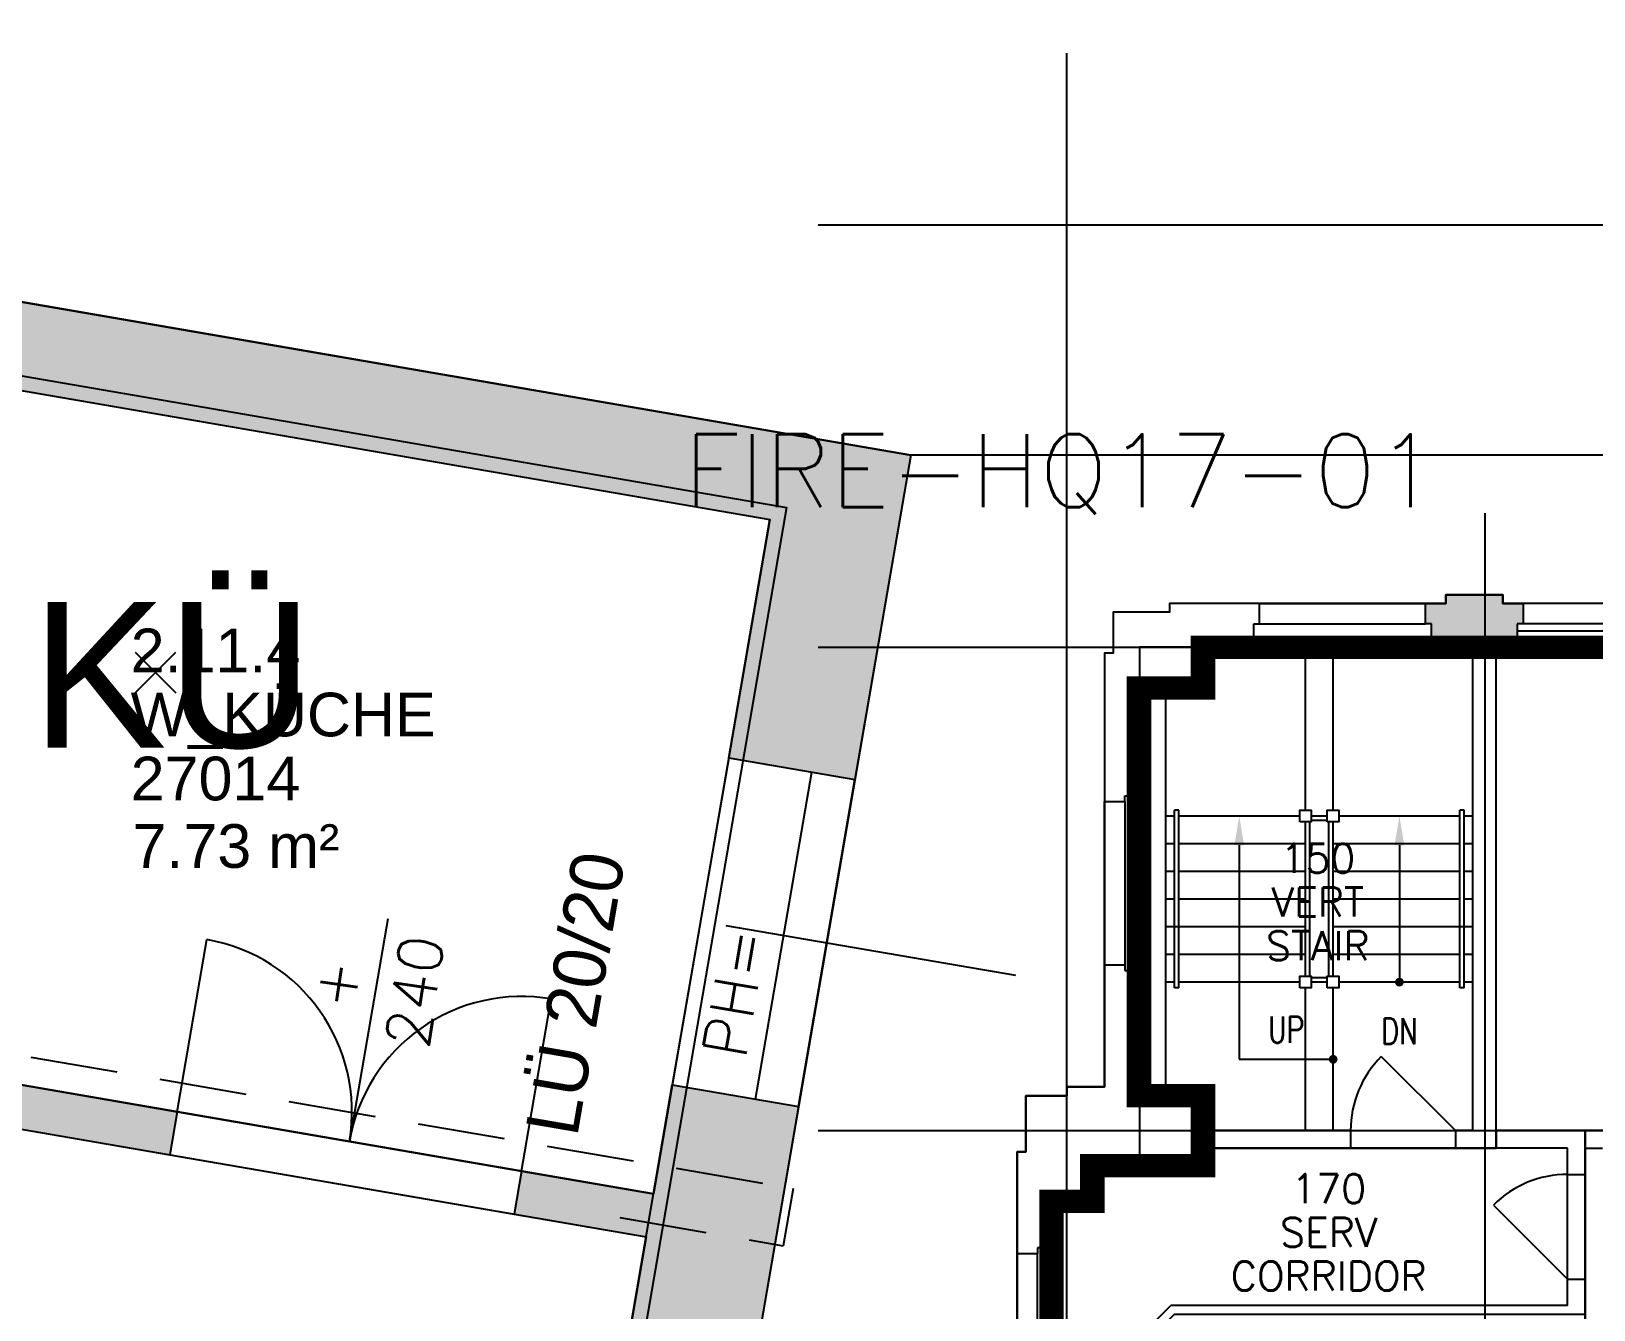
# Model space of a CAD drawing. Extents: x -2660 to 1655, y -1849 to 1203.
# Drawn here: x -318 to 218, y 312 to 752 of the extents above; entities that cross this region are included whole.
import ezdxf
from ezdxf.enums import TextEntityAlignment as Align

# ---------------------------------------------------------------- set-up
doc = ezdxf.new("R2010")
doc.units = 0
doc.header["$LTSCALE"] = 120
doc.header["$MEASUREMENT"] = 0
doc.header["$PDMODE"] = 3
doc.header["$PDSIZE"] = 7
doc.linetypes.add('VERDECKT', pattern=[0.375, 0.25, -0.125])
doc.layers.get('0').update_dxf_attribs({"linetype": 'CONTINUOUS'})
for name, color, linetype in [('Added', 3, 'CONTINUOUS'), ('ARC-Fenster', 5, 'CONTINUOUS'), ('ARC-Fenster-nv', 5, 'CONTINUOUS'), ('ARC-Tueren', 5, 'CONTINUOUS'), ('ARC-Tueren-nv', 5, 'CONTINUOUS'), ('BE-T-RNBVBF', 7, 'CONTINUOUS'), ('Deleted', 1, 'CONTINUOUS'), ('PL', 82, 'CONTINUOUS')]:
    doc.layers.add(name, color=color, linetype=linetype)
doc.styles.add('ASSETTEXT', font='simplex.shx')
doc.styles.add('FUTURA', font='')
doc.styles.add('RNB', font='arial.ttf', dxfattribs={"width": 0.8})
doc.styles.get("Standard").update_dxf_attribs({"font": 'simplex.shx'})
doc.styles.get('FUTURA').set_extended_font_data('Futura Lt BT')

# ---------------------------------------------------------------- blocks, each defined once
blk = doc.blocks.new('WNH')
for p, q in [((-2, 5), (58, 5)), ((-2, 2.5), (58, 2.5)), ((0, 0), (56, 0))]:
    blk.add_line(p, q)
at = {"layer": 'PL'}
blk.add_line((0, -7), (56, -7), dxfattribs=at)
blk = doc.blocks.new('*U39')
at = {"layer": 'ARC-Fenster'}
for p, q in [((-57, -55.16), (57, -55.16)), ((-57, -70.16), (57, -70.16))]:
    blk.add_line(p, q, dxfattribs=at)
at = {"layer": 'ARC-Fenster-nv'}
blk.add_line((0, -136.08), (0, -35.16), dxfattribs=at)
blk.add_text('PH=', height=15, dxfattribs=at).set_placement((-44.35, -49.46))
at = {"layer": 'ARC-Fenster-nv', "flags": 1}
for tag, p in [('FLAECHE', (-127.97, 69.14)), ('MATERIAL', (-127.97, 60.82)), ('TIEFE', (-127.97, 52.51)), ('FENSTERTYP', (-127.97, 44.17)), ('AUSSENJALOUSIE', (-127.97, 35.77)), ('ANTRIEB', (-127.97, 27.43)), ('G-WERT', (-127.97, 19.1)), ('FARBE', (-127.97, 10.77)), ('BEMERKUNG', (-127.97, 2.43)), ('DB_ID', (-127.97, -5.9)), ('ANLAGENGRUPPE', (-127.97, -12.72))]:
    blk.add_attdef(tag, p, '', height=5, dxfattribs=at)
at = {"layer": 'ARC-Fenster-nv'}
blk.add_attdef('PH', text='', height=15, rotation=360, dxfattribs=at).set_placement((3.68, -34.65), align=Align.TOP_LEFT)
blk.add_attdef('HOEHE', (-21.08, -102.13), '', height=15, rotation=270, dxfattribs=at)
at = {"layer": 'ARC-Fenster-nv', "flags": 2}
blk.add_attdef('BREITE1', (6, -102.4), '', height=15, rotation=270, dxfattribs=at)
blk = doc.blocks.new('*U69')
at = {"layer": 'ARC-Tueren'}
for p, q in [((-60, 79.51), (-60, 19.51)), ((60, 79.51), (60, 19.51))]:
    blk.add_line(p, q, dxfattribs=at)
for centre, start, end in [((-60, 79.51), 270, 0), ((60, 79.51), 180, 270)]:
    blk.add_arc(centre, 60, start, end, dxfattribs=at)
at = {"layer": 'ARC-Tueren-nv'}
blk.add_line((0, 1.91), (0, 79.51), dxfattribs=at)
at = {"layer": 'ARC-Tueren-nv', "insert": (21.06, 35.57), "char_height": 15, "width": 48.8163, "attachment_point": 1, "rotation": 271.3662}
blk.add_mtext('+', dxfattribs=at)
at = {"layer": 'ARC-Tueren-nv', "flags": 1}
for tag, p in [('TUERTYP', (-99.12, 148.05)), ('FLAECHE', (-99.12, 139.48)), ('DORNMASS', (-99.12, 130.9)), ('ANSCHLAGTYP', (-99.12, 122.33)), ('MATERIAL', (-99.12, 113.76)), ('FARBE', (-99.12, 105.19))]:
    blk.add_attdef(tag, p, '', height=5, dxfattribs=at)
at = {"layer": 'ARC-Tueren-nv'}
for tag, p in [('BEMERKUNG', (-0.88, 112.34)), ('BRANDSCHUTZ-KL', (-0.36, 96.42)), ('TUER-NR', (0.01, 79.57))]:
    blk.add_attdef(tag, text='', height=12.5, dxfattribs=at).set_placement(p, align=Align.CENTER)
at = {"layer": 'ARC-Tueren-nv', "flags": 2}
for tag, p in [('BREITE1', (5.86, 62.22)), ('BREITE2', (6.36, 24.35))]:
    blk.add_attdef(tag, p, '', height=15, rotation=271.3662, dxfattribs=at)
at = {"layer": 'ARC-Tueren-nv'}
blk.add_attdef('HOEHE', (-21.29, 44.03), '', height=15, rotation=271.3662, dxfattribs=at)
blk = doc.blocks.new('RNB-VBF')
at = {"layer": 'Added'}
blk.add_point((0, 0), dxfattribs=at)
at = {"layer": 'Deleted'}
blk.add_point((0, 0), dxfattribs=at)
at = {"layer": 'Added', "style": 'RNB'}
for tag, p in [('RAUM_NUMMER', (-8.55, 0.08)), ('RAUM_BEZEICHNUNG', (-8.55, -21.92)), ('RAUM_NUMMER_OE', (-8.55, -43.89)), ('FLAECHE', (-7.92, -67.07))]:
    blk.add_attdef(tag, p, '', height=15, dxfattribs=at)
for tag, p, height, flags in [('BELEGUNG_MAX', (72.45, -52.77), 2.5, 9), ('BELEGUNG_AUS_MOEBLIERUNGSPLAN', (72.45, -56.93), 2.5, 9), ('ID', (72.45, -61.1), 2.5, 9), ('ID_RNB', (72.45, -65.27), 2.5, 9), ('BEMERKUNG', (72.45, -69.43), 2.5, 9), ('RAUM_NUMMER_PLATZHALTER', (-9.19, -89.28), 15, 1), ('RAUM_HOEHE', (72.45, -73.43), 2.5, 9), ('RAUM_FUNKTION', (72.45, -77.43), 2.5, 9), ('RAUM_AUFBAU', (72.45, -81.43), 2.5, 9), ('RAUM_MIETEINHEIT', (72.45, -85.43), 2.5, 9), ('BODENBELAG_AUS_PLAN', (-9.19, -111.26), 15, 1)]:
    blk.add_attdef(tag, p, '', height=height, dxfattribs=dict(at, flags=flags))
at = {"layer": 'Deleted', "style": 'RNB'}
for tag, p in [('RAUM_NUMMER', (-8.55, 0.08)), ('RAUM_BEZEICHNUNG', (-8.55, -21.92)), ('RAUM_NUMMER_OE', (-8.55, -43.89)), ('FLAECHE', (-7.92, -67.07))]:
    blk.add_attdef(tag, p, '', height=15, dxfattribs=at)
for tag, p, height, flags in [('BELEGUNG_MAX', (72.45, -52.77), 2.5, 9), ('BELEGUNG_AUS_MOEBLIERUNGSPLAN', (72.45, -56.93), 2.5, 9), ('ID', (72.45, -61.1), 2.5, 9), ('ID_RNB', (72.45, -65.27), 2.5, 9), ('BEMERKUNG', (72.45, -69.43), 2.5, 9), ('RAUM_NUMMER_PLATZHALTER', (-9.19, -89.28), 15, 1), ('RAUM_HOEHE', (72.45, -73.43), 2.5, 9), ('RAUM_FUNKTION', (72.45, -77.43), 2.5, 9), ('RAUM_AUFBAU', (72.45, -81.43), 2.5, 9), ('RAUM_MIETEINHEIT', (72.45, -85.43), 2.5, 9), ('BODENBELAG_AUS_PLAN', (-9.19, -111.26), 15, 1)]:
    blk.add_attdef(tag, p, '', height=height, dxfattribs=dict(at, flags=flags))
blk = doc.blocks.new('RNB-BSP')
at = {"layer": 'Added'}
blk.add_point((0, 0), dxfattribs=at)
at = {"layer": 'Deleted'}
blk.add_point((0, 0), dxfattribs=at)
at = {"layer": 'Added', "style": 'RNB'}
for tag, p in [('RAUM_NUMMER', (-4.281, 3.924)), ('RAUM_BEZEICHNUNG', (-4.281, -2.576))]:
    blk.add_attdef(tag, p, '', height=5, dxfattribs=at)
at = {"layer": 'Deleted', "style": 'RNB'}
for tag, p in [('RAUM_NUMMER', (-4.281, 3.924)), ('RAUM_BEZEICHNUNG', (-4.281, -2.576))]:
    blk.add_attdef(tag, p, '', height=5, dxfattribs=at)

msp = doc.modelspace()

# ---------------------------------------------------------------- hatches: boundary and pattern name
at = {"layer": 'Added'}
h = msp.add_hatch(color=256, dxfattribs=at)
h.dxf.hatch_style = 1
h.paths.add_polyline_path([(-1316.94, 830.07), (-1334.94, 725.61), (-1334.94, 725.61), (-1285.66, 717.12), (-1272.76, 792.02), (-697.24, 692.86), (-707.43, 633.73), (-645.12, 623), (-634.94, 682.13), (-64.56, 583.85), (-78.65, 502.06), (-35.29, 494.59), (-16.11, 605.94)])
h.paths.add_polyline_path([(-664.1, 667.3), (-666.47, 653.5), (-680.27, 655.88), (-677.89, 669.67)], flags=16)
h = msp.add_hatch(color=256, dxfattribs=at)
h.dxf.hatch_style = 1
h.paths.add_polyline_path([(-388.78, 639.71), (-398.64, 641.41), (-438.54, 409.82), (-522.21, 424.24), (-524.76, 409.46), (-270.6, 365.67), (-268.05, 380.45), (-428.68, 408.13)])
h.paths.add_polyline_path([(-593.71, 421.34), (-591.16, 436.12), (-674.84, 450.54), (-677.38, 435.76)])
h.paths.add_polyline_path([(-107.01, 337.48), (-104.46, 352.26), (-149.79, 360.07), (-152.34, 345.29)])
h = msp.add_hatch(color=256, dxfattribs=at)
h.dxf.hatch_style = 1
h.paths.add_polyline_path([(-54.65, 382.24), (-98.01, 389.71), (-121.1, 255.69), (-77.74, 248.22)])
h.paths.add_polyline_path([(-97.1, 135.87), (-140.46, 143.34), (-143.52, 125.6), (-160.27, 128.49), (-164.51, 103.85), (-147.76, 100.97), (-161, 24.1), (-117.64, 16.63)])
at = {"layer": 'Deleted'}
msp.add_hatch(color=256, dxfattribs=at).paths.add_polyline_path([(192.2, 547.98), (192.2, 542.98), (162.7, 542.98), (162.7, 547.98), (160.7, 547.98), (160.7, 554.98), (167.7, 554.98), (167.7, 557.98), (187.2, 557.98), (187.2, 554.98), (194.2, 554.98), (194.2, 547.98)])

# ---------------------------------------------------------------- linework, layer by layer
at = {"layer": 'Added'}
for p, q in [((-16.11, 605.94), (-1316.94, 830.07)), ((-634.94, 682.13), (-64.56, 583.85)), ((-16.11, 605.94), (-35.29, 494.59)), ((673.89, 605.94), (-16.11, 605.94)), ((-78.65, 502.06), (-64.56, 583.85)), ((-78.65, 502.06), (-98.01, 389.71)), ((-78.65, 502.06), (-35.29, 494.59)), ((-524.76, 409.46), (-270.6, 365.67)), ((-428.68, 408.13), (-268.05, 380.45)), ((-121.1, 255.69), (-98.01, 389.71)), ((-98.01, 389.71), (-54.65, 382.24)), ((-54.65, 382.24), (-77.74, 248.22)), ((-268.05, 380.45), (-270.6, 365.67)), ((-268.05, 380.45), (-149.79, 360.07)), ((-270.6, 365.67), (-152.34, 345.29)), ((-149.79, 360.07), (-152.34, 345.29)), ((-149.79, 360.07), (-104.46, 352.26)), ((-152.34, 345.29), (-107.01, 337.48))]:
    msp.add_line(p, q, dxfattribs=at)
at = {"layer": 'Added', "linetype": 'VERDECKT'}
for p, q in [((-673.14, 460.39), (-56.5, 354.15)), ((-56.5, 354.15), (-59.9, 334.44)), ((-116.01, 344.11), (-59.9, 334.44))]:
    msp.add_line(p, q, dxfattribs=at)
at = {"layer": 'Added'}
for points in [[(-1316.94, 830.07), (-16.11, 605.94), (-143.61, -134.06), (673.89, -134.06), (673.89, -1459.06), (-924.89, -1459.06), (-924.89, -1474.86), (-1582.64, -1474.86), (-1699.54, -1297.49), (-1595.09, -691.27), (-1579.52, -693.95)], [(-1276.84, 797.8), (-58.78, 587.93), (-139.44, 119.83), (-772.11, 228.84), (-812.53, -5.71), (-1397.9, 95.15)], [(-388.78, 639.71), (-64.56, 583.85), (-104.46, 352.26), (-428.68, 408.13)], [(-677.38, 435.76), (-107.01, 337.48), (-143.52, 125.6), (-713.89, 223.88)]]:
    msp.add_lwpolyline(points, close=True, dxfattribs=at)
at = {"layer": 'Deleted'}
for p, q in [((37.37, 744), (37.37, -312)), ((-47.89, 685), (1566.19, 685)), ((181, 586), (181, 40)), ((103.7, 554.98), (72.7, 554.98)), ((72.7, 554.98), (72.7, 551.98)), ((103.7, 554.98), (72.7, 554.98)), ((72.7, 554.98), (72.7, 551.98)), ((103.7, 554.98), (160.7, 554.98)), ((103.7, 547.98), (103.7, 554.98)), ((103.7, 547.98), (103.7, 554.98)), ((160.7, 547.98), (160.7, 554.98)), ((160.7, 554.98), (167.7, 554.98)), ((160.7, 547.98), (160.7, 554.98)), ((160.7, 554.98), (167.7, 554.98)), ((167.7, 554.98), (167.7, 557.98)), ((167.7, 557.98), (187.2, 557.98)), ((167.7, 554.98), (167.7, 557.98)), ((167.7, 557.98), (187.2, 557.98)), ((187.2, 557.98), (187.2, 554.98)), ((187.2, 557.98), (187.2, 554.98)), ((187.2, 554.98), (194.2, 554.98)), ((187.2, 554.98), (194.2, 554.98)), ((194.2, 554.98), (194.2, 547.98)), ((194.2, 554.98), (194.2, 547.98)), ((72.7, 551.98), (53.45, 551.98)), ((53.45, 551.98), (53.45, 537.98)), ((72.7, 551.98), (53.45, 551.98)), ((53.45, 551.98), (53.45, 537.98)), ((101.7, 542.98), (101.7, 547.98)), ((101.7, 547.98), (103.7, 547.98)), ((101.7, 542.98), (101.7, 547.98)), ((101.7, 547.98), (103.7, 547.98)), ((103.7, 547.98), (160.7, 547.98)), ((162.7, 547.98), (160.7, 547.98)), ((162.7, 547.98), (160.7, 547.98)), ((162.7, 542.98), (162.7, 547.98)), ((162.7, 542.98), (162.7, 547.98)), ((194.2, 547.98), (192.2, 547.98)), ((192.2, 547.98), (192.2, 542.98)), ((194.2, 547.98), (192.2, 547.98)), ((192.2, 547.98), (192.2, 542.98)), ((93.2, 539.98), (93.2, 542.98)), ((93.2, 542.98), (101.7, 542.98)), ((93.2, 539.98), (93.2, 542.98)), ((93.2, 542.98), (101.7, 542.98)), ((101.7, 542.98), (162.7, 542.98)), ((101.7, 542.98), (162.7, 542.98)), ((119.45, 483.98), (119.45, 542.98)), ((128.95, 483.98), (128.95, 542.98)), ((176.95, 542.98), (162.7, 542.98)), ((192.2, 542.98), (162.7, 542.98)), ((176.95, 373.98), (176.95, 542.98)), ((176.95, 373.98), (176.95, 542.98)), ((184.95, 373.98), (184.95, 542.98)), ((192.2, 542.98), (184.95, 542.98)), ((192.2, 542.98), (252.2, 542.98)), ((-47.89, 540), (1566.19, 540)), ((53.45, 537.98), (50.45, 537.98)), ((50.45, 537.98), (50.45, 486.98)), ((53.45, 537.98), (50.45, 537.98)), ((50.45, 537.98), (50.45, 486.98)), ((84.45, 525.98), (84.45, 539.98)), ((84.45, 539.98), (93.2, 539.98)), ((84.45, 525.98), (84.45, 539.98)), ((84.45, 539.98), (93.2, 539.98)), ((62.45, 488.98), (62.45, 525.98)), ((62.45, 525.98), (84.45, 525.98)), ((62.45, 488.98), (62.45, 525.98)), ((62.45, 525.98), (84.45, 525.98)), ((71.45, 385.98), (71.45, 525.98)), ((57.45, 486.98), (57.45, 488.98)), ((57.45, 488.98), (62.45, 488.98)), ((57.45, 486.98), (57.45, 488.98)), ((57.45, 488.98), (62.45, 488.98)), ((62.45, 488.98), (62.45, 428.98)), ((62.45, 428.98), (62.45, 488.98)), ((50.45, 430.98), (50.45, 486.98)), ((50.45, 486.98), (57.45, 486.98)), ((50.45, 486.98), (57.45, 486.98)), ((57.45, 486.98), (57.45, 430.98)), ((74.45, 422.98), (74.45, 483.98)), ((75.95, 483.98), (74.45, 483.98)), ((75.95, 422.98), (75.95, 483.98)), ((172.45, 422.98), (172.45, 483.98)), ((173.95, 483.98), (172.45, 483.98)), ((173.95, 422.98), (173.95, 483.98)), ((74.45, 481.98), (71.45, 481.98)), ((117.45, 481.98), (75.95, 481.98)), ((119.45, 426.98), (119.45, 479.98)), ((120.95, 426.98), (120.95, 479.98)), ((126.95, 481.98), (121.45, 481.98)), ((126.95, 480.48), (121.45, 480.48)), ((127.45, 426.98), (127.45, 479.98)), ((128.95, 426.98), (128.95, 479.98)), ((172.45, 481.98), (130.95, 481.98)), ((176.95, 481.98), (173.95, 481.98)), ((74.45, 472.48), (71.45, 472.48)), ((119.45, 472.48), (75.95, 472.48)), ((172.45, 472.48), (128.95, 472.48)), ((176.95, 472.48), (173.95, 472.48)), ((96.7, 471.98), (96.7, 398.48)), ((151.7, 471.98), (151.7, 424.98)), ((74.45, 462.98), (71.45, 462.98)), ((119.45, 462.98), (75.95, 462.98)), ((172.45, 462.98), (128.95, 462.98)), ((176.95, 462.98), (173.95, 462.98)), ((74.45, 453.48), (71.45, 453.48)), ((119.45, 453.48), (75.95, 453.48)), ((172.45, 453.48), (128.95, 453.48)), ((176.95, 453.48), (173.95, 453.48)), ((119.45, 443.98), (71.45, 443.98)), ((74.45, 443.98), (71.45, 443.98)), ((119.45, 443.98), (75.95, 443.98)), ((176.95, 443.98), (128.95, 443.98)), ((172.45, 443.98), (128.95, 443.98)), ((176.95, 443.98), (173.95, 443.98)), ((50.45, 388.98), (50.45, 430.98)), ((50.45, 430.98), (57.45, 430.98)), ((50.45, 388.98), (50.45, 430.98)), ((50.45, 430.98), (57.45, 430.98)), ((57.45, 430.98), (57.45, 428.98)), ((57.45, 430.98), (57.45, 428.98)), ((74.45, 434.48), (71.45, 434.48)), ((119.45, 434.48), (75.95, 434.48)), ((172.45, 434.48), (128.95, 434.48)), ((176.95, 434.48), (173.95, 434.48)), ((57.45, 428.98), (62.45, 428.98)), ((57.45, 428.98), (62.45, 428.98)), ((62.45, 428.98), (62.45, 385.98)), ((62.45, 428.98), (62.45, 385.98)), ((74.45, 424.98), (71.45, 424.98)), ((117.45, 424.98), (75.95, 424.98)), ((126.95, 426.48), (121.45, 426.48)), ((126.95, 424.98), (121.45, 424.98)), ((172.45, 424.98), (130.95, 424.98)), ((176.95, 424.98), (173.95, 424.98)), ((75.95, 422.98), (74.45, 422.98)), ((119.45, 373.98), (119.45, 422.98)), ((128.95, 373.98), (128.95, 422.98)), ((173.95, 422.98), (172.45, 422.98)), ((96.7, 398.48), (128.95, 398.48)), ((145.49, 399.44), (170.95, 373.98)), ((37.45, 385.98), (37.45, 388.98)), ((37.45, 388.98), (50.45, 388.98)), ((37.45, 385.98), (37.45, 388.98)), ((37.45, 388.98), (50.45, 388.98)), ((23.45, 385.98), (37.45, 385.98)), ((23.45, 366.73), (23.45, 385.98)), ((23.45, 385.98), (37.45, 385.98)), ((23.45, 366.73), (23.45, 385.98)), ((62.45, 385.98), (84.45, 385.98)), ((62.45, 385.98), (84.45, 385.98)), ((84.45, 373.98), (84.45, 385.98)), ((84.45, 361.98), (84.45, 385.98)), ((-47.89, 373.98), (1566.19, 373.98)), ((134.95, 373.98), (84.45, 373.98)), ((134.95, 373.98), (134.95, 367.98)), ((134.95, 373.98), (170.95, 373.98)), ((176.95, 373.98), (170.95, 373.98)), ((170.95, 373.98), (170.95, 367.98)), ((184.95, 373.98), (221.45, 373.98)), ((20.45, 331.73), (20.45, 366.73)), ((20.45, 366.73), (23.45, 366.73)), ((20.45, 331.73), (20.45, 366.73)), ((20.45, 366.73), (23.45, 366.73)), ((134.95, 367.98), (84.45, 367.98)), ((84.45, 361.98), (84.45, 367.98)), ((134.95, 367.98), (170.95, 367.98)), ((209.45, 367.98), (170.95, 367.98)), ((209.45, 358.98), (209.45, 367.98)), ((215.45, 358.98), (215.45, 367.98)), ((215.45, 367.98), (221.45, 367.98)), ((46.45, 361.98), (46.45, 349.73)), ((46.45, 361.98), (84.45, 361.98)), ((46.45, 361.98), (46.45, 349.73)), ((46.45, 361.98), (84.45, 361.98)), ((209.45, 358.98), (215.45, 358.98)), ((209.45, 322.98), (209.45, 358.98)), ((215.45, 322.98), (215.45, 358.98)), ((46.45, 349.73), (32.45, 349.73)), ((32.45, 349.73), (32.45, 333.73)), ((46.45, 349.73), (32.45, 349.73)), ((32.45, 349.73), (32.45, 333.73)), ((183.99, 348.44), (209.45, 322.98)), ((27.45, 333.73), (27.45, 331.73)), ((32.45, 333.73), (27.45, 333.73)), ((27.45, 333.73), (27.45, 331.73)), ((32.45, 333.73), (27.45, 333.73)), ((32.45, 278.23), (32.45, 333.73)), ((32.45, 333.73), (32.45, 278.23)), ((20.45, 280.23), (20.45, 331.73)), ((27.45, 331.73), (20.45, 331.73)), ((27.45, 331.73), (20.45, 331.73)), ((27.45, 280.23), (27.45, 331.73)), ((209.45, 313.98), (209.45, 322.98)), ((209.45, 322.98), (215.45, 322.98)), ((215.45, 299.98), (215.45, 322.98)), ((32.45, 273.23), (73.2, 313.98)), ((209.45, 313.98), (73.2, 313.98))]:
    msp.add_line(p, q, dxfattribs=at)
for points in [[(272.7, 554.98), (187.2, 554.98), (187.2, 557.98), (167.7, 557.98), (167.7, 554.98), (72.7, 554.98), (72.7, 551.98), (53.45, 551.98), (53.45, 537.98), (50.45, 537.98), (50.45, 388.98), (37.45, 388.98), (37.45, 385.98), (23.45, 385.98), (23.45, 366.73), (20.45, 366.73), (20.45, 273.23)], [(259.45, 542.98), (93.2, 542.98), (93.2, 539.98), (62.45, 539.98), (62.45, 361.98), (46.45, 361.98), (46.45, 349.73), (32.45, 349.73), (32.45, 220.98), (32.45, 92.23), (46.45, 92.23), (46.45, 79.98), (62.45, 79.98), (62.45, -98.02), (94.2, -98.02), (94.2, -101.02), (259.45, -101.02)], [(290, -98.02), (62, -98.02), (62, 55.98), (84, 55.98), (84, 79.98), (46, 79.98), (46, 92.23), (32, 92.23), (32, 349.73), (46, 349.73), (46, 361.98), (84, 361.98), (84, 385.98), (62, 385.98), (62, 525.98), (84, 525.98), (84, 539.98), (92.75, 539.98), (290, 539.98)], [(290.45, -98), (62.45, -98), (62.45, 56), (84.45, 56), (84.45, 80), (46.45, 80), (46.45, 92.25), (32.45, 92.25), (32.45, 349.75), (46.45, 349.75), (46.45, 362), (84.45, 362), (84.45, 386), (62.45, 386), (62.45, 526), (84.45, 526), (84.45, 540), (93.2, 540), (290.45, 540)]]:
    msp.add_lwpolyline(points, dxfattribs=at)
at = {"layer": 'Deleted', "const_width": 8}
for points in [[(290, -98.02), (62, -98.02), (62, 55.98), (84, 55.98), (84, 79.98), (46, 79.98), (46, 92.23), (32, 92.23), (32, 349.73), (46, 349.73), (46, 361.98), (84, 361.98), (84, 385.98), (62, 385.98), (62, 525.98), (84, 525.98), (84, 539.98), (92.75, 539.98), (290, 539.98)], [(290.45, 540), (84.45, 539.98), (84.45, 525.98), (62.45, 525.98), (62.45, 385.98), (84.45, 385.98), (84.45, 361.98), (46.45, 361.98), (46.45, 349.73), (32.45, 349.73), (32.45, 92.23), (46.45, 92.23), (46.45, 79.98), (84.45, 79.98), (84.45, 55.98), (62.45, 55.98), (62.45, -84.02), (85.45, -84.02), (85.45, -98), (290.45, -98.02)], [(290.45, -98), (62.45, -98), (62.45, 56), (84.45, 56), (84.45, 80), (46.45, 80), (46.45, 92.25), (32.45, 92.25), (32.45, 349.75), (46.45, 349.75), (46.45, 362), (84.45, 362), (84.45, 386), (62.45, 386), (62.45, 526), (84.45, 526), (84.45, 540), (93.2, 540), (290.45, 540)], [(290.45, 540), (84.45, 539.98), (84.45, 525.98), (62.45, 525.98), (62.45, 385.98), (84.45, 385.98), (84.45, 361.98), (46.45, 361.98), (46.45, 349.73), (32.45, 349.73), (32.45, 92.23), (46.45, 92.23), (46.45, 79.98), (84.45, 79.98), (84.45, 55.98), (62.45, 55.98), (62.45, -84.02), (85.45, -84.02), (85.45, -98), (290.45, -98.02)]]:
    msp.add_lwpolyline(points, dxfattribs=at)
at = {"layer": 'Deleted'}
for points in [[(184.95, 542.98), (93.2, 542.98), (93.2, 539.98), (84.45, 539.98), (62.45, 539.98), (62.45, 525.98), (62.45, 361.98), (84.45, 361.98), (84.45, 367.98), (184.95, 367.98), (184.95, 373.98)], [(117.45, 479.98), (117.45, 483.98), (121.45, 483.98), (121.45, 479.98)], [(126.95, 479.98), (126.95, 483.98), (130.95, 483.98), (130.95, 479.98)], [(117.45, 422.98), (117.45, 426.98), (121.45, 426.98), (121.45, 422.98)], [(126.95, 422.98), (126.95, 426.98), (130.95, 426.98), (130.95, 422.98)], [(215.45, 373.98), (184.95, 373.98), (184.95, 367.98), (84.45, 367.98), (84.45, 361.98), (46.45, 361.98), (46.45, 349.73), (32.45, 349.73), (32.45, 268.99), (74.44, 310.98), (215.45, 310.98)], [(848.95, 290.98), (767.45, 290.98), (758.45, 290.98), (296.45, 290.98), (263.45, 290.98), (263.45, 373.98), (215.45, 373.98), (215.45, 310.98), (215.45, 202.98), (215.45, 118.98), (215.45, 67.98), (263.45, 67.98), (263.45, 150.98), (775.45, 150.98), (775.45, 148.98), (846.95, 148.98), (846.95, 220.98), (848.95, 220.98)]]:
    msp.add_lwpolyline(points, close=True, dxfattribs=at)
at = {"layer": 'Deleted', "const_width": 1.5}
for points in [[(150.95, 424.98, 1), (152.45, 424.98, 1)], [(128.2, 398.48, 1), (129.7, 398.48, 1)]]:
    msp.add_lwpolyline(points, format="xyb", close=True, dxfattribs=at)
at = {"layer": 'Deleted', "linetype": 'Continuous'}
for centre, start, end in [((170.95, 373.98), 135, 180), ((209.45, 322.98), 90, 135)]:
    msp.add_arc(centre, 36, start, end, dxfattribs=at)
at = {"layer": 'Deleted'}
for points in [[(95.03, 471.98), (98.37, 471.98), (96.7, 481.98)], [(150.03, 471.98), (153.37, 471.98), (151.7, 481.98)]]:
    msp.add_solid(points, dxfattribs=at)

# ---------------------------------------------------------------- block references
at = {"layer": 'Added'}
ref = msp.add_blockref('RNB-BSP', (-275.48, 531.3), dxfattribs=dict(at, xscale=10, yscale=10, zscale=10))
ref.add_attrib('RAUM_BEZEICHNUNG', 'KÜ', (-318.29, 505.53), dxfattribs={"layer": '0', "height": 50, "style": 'RNB'})
ref = msp.add_blockref('RNB-VBF', (-275.48, 531.3), dxfattribs=at)
ref.add_attrib('RAUM_NUMMER', '2.11.4', (-284.03, 531.38), dxfattribs={"layer": 'BE-T-RNBVBF', "height": 15, "style": 'RNB'})
ref.add_attrib('RAUM_BEZEICHNUNG', 'W_KÜCHE', (-284.03, 509.38), dxfattribs={"layer": 'BE-T-RNBVBF', "height": 15, "style": 'RNB'})
ref.add_attrib('RAUM_NUMMER_OE', '27014', (-284.03, 487.41), dxfattribs={"layer": 'BE-T-RNBVBF', "height": 15, "style": 'RNB'})
ref.add_attrib('FLAECHE', '7.73 m²', (-283.4, 464.23), dxfattribs={"layer": 'BE-T-RNBVBF', "height": 15, "style": 'RNB'})
at = {"layer": 'Added', "rotation": 80.22407505968327}
msp.add_blockref('*U39', (-114.11, 450.33), dxfattribs=at)
at = {"layer": 'Added'}
ref = msp.add_blockref('*U69', (-195.42, 448.62), dxfattribs=dict(at, rotation=170.2240752053893))
ref.add_attrib('HOEHE', '240', (-181.91, 401.61), dxfattribs={"layer": 'ARC-Tueren-nv', "height": 15, "rotation": 81.5902})
at = {"layer": 'Deleted', "rotation": 180}
msp.add_blockref('WNH', (250.2, 547.98), dxfattribs=at)

# ---------------------------------------------------------------- texts
at = {"layer": 'Added', "insert": (-148.46, 374.53), "char_height": 18, "width": 226, "attachment_point": 1, "rotation": 80.2241, "style": 'FUTURA'}
msp.add_mtext('{\\fFutura Lt BT|b0|i0|c255|p34;LÜ 20/20}', dxfattribs=at)
at = {"layer": 'Deleted', "style": 'ASSETTEXT'}
for s, height, p in [('FIRE-HQ17-01', 25, (35.52, 588.11)), ('150', 10, (123.7, 462.48)), ('VERT', 10, (123.7, 447.48)), ('STAIR', 10, (123.7, 432.48)), ('170', 10, (127.43, 349.05)), ('SERV', 10, (127.43, 334.05)), ('CORRIDOR', 10, (127.43, 319.05))]:
    msp.add_text(s, height=height, dxfattribs=at).set_placement(p, align=Align.CENTER)
at = {"layer": 'Deleted', "style": 'ASSETTEXT', "width": 0.75}
msp.add_text('UP', height=9, dxfattribs=at).set_placement((112.82, 401.48), align=Align.BOTTOM_CENTER)
msp.add_text('DN', height=9, dxfattribs=at).set_placement((151.7, 412.66), align=Align.TOP_CENTER)

doc.saveas('drawing.dxf')
